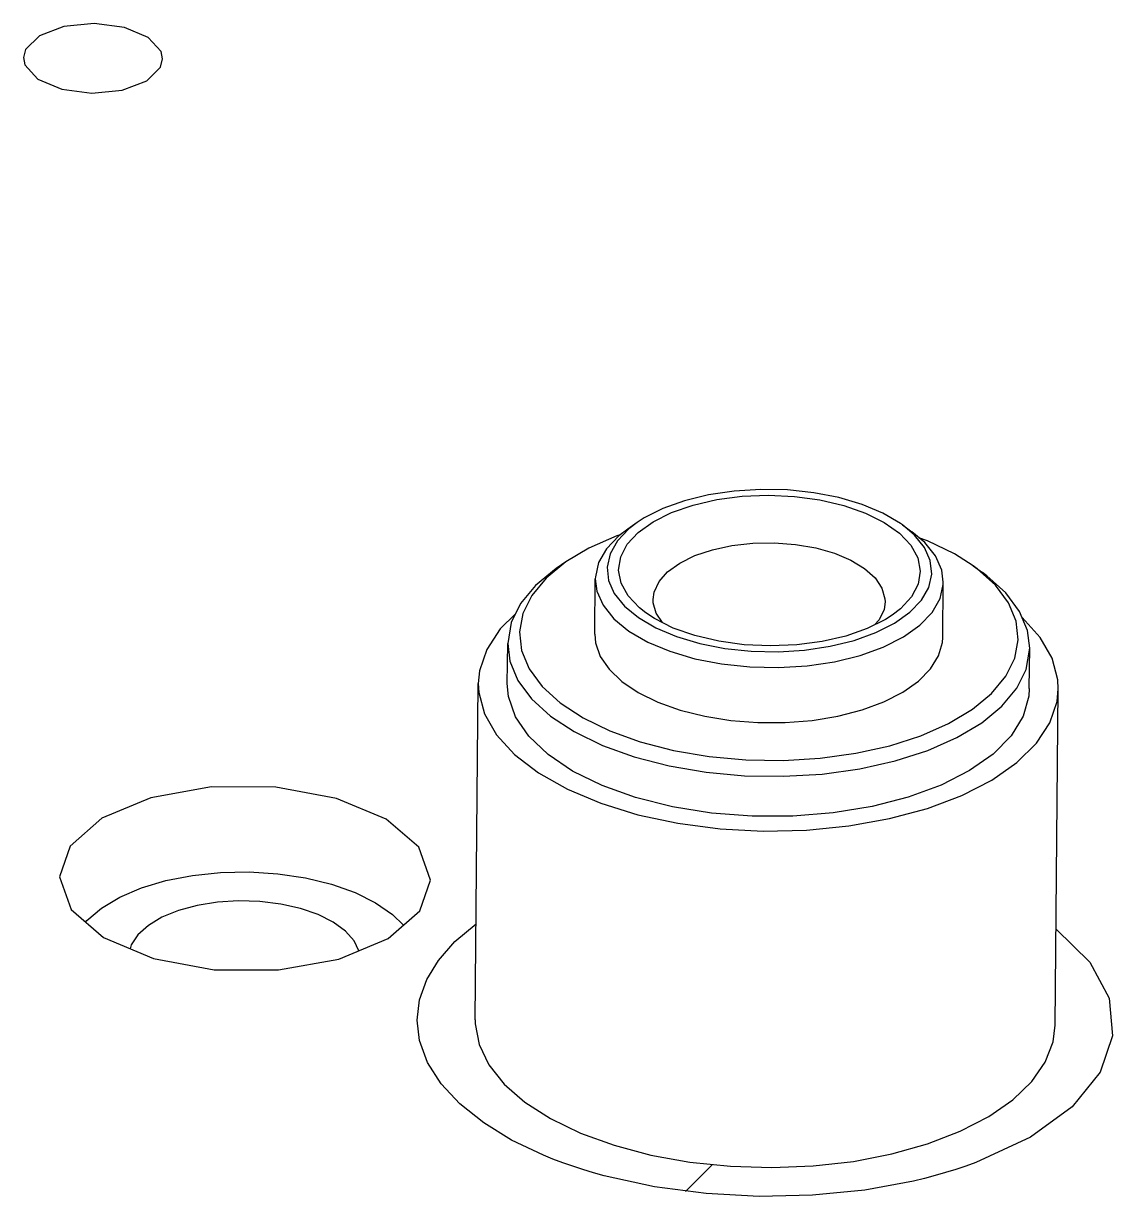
# Model space of a CAD drawing. Header units: millimetres. Extents: x 0 to 841, y 0 to 594.
# Drawn here: x 755.93 to 760.63, y 461.72 to 466.78 of the extents above; entities that cross this region are included whole.
import ezdxf

# ---------------------------------------------------------------- set-up
doc = ezdxf.new("R2010")
doc.units = ezdxf.units.MM
doc.header["$LTSCALE"] = 46.255
doc.layers.add('ASSEM_MEM', color=7, linetype='CONTINUOUS')

msp = doc.modelspace()

# ---------------------------------------------------------------- linework, layer by layer
at = {"layer": 'ASSEM_MEM', "color": 7, "linetype": 'CONTINUOUS'}
for p, q in [((758.6079, 464.6455), (758.578, 464.6262)), ((758.5779, 464.6262), (758.5368, 464.5977)), ((758.578, 464.6262), (758.5419, 464.5985)), ((759.7208, 464.6156), (759.7614, 464.5863)), ((759.7726, 464.5719), (759.7208, 464.6155)), ((759.8168, 464.5395), (759.7614, 464.5863)), ((759.8297, 464.5469), (759.7919, 464.5605)), ((758.2701, 464.4559), (758.229, 464.4274)), ((760.0253, 464.4396), (760.0659, 464.4103)), ((758.3949, 464.1443), (758.3971, 464.3824)), ((759.8948, 464.1303), (759.897, 464.3685)), ((759.6762, 464.226), (759.6485, 464.2082)), ((760.2694, 464.0836), (760.2596, 464.1604)), ((758.0179, 463.9312), (758.0195, 464.1044)), ((760.2678, 463.9104), (760.2694, 464.0836)), ((757.8795, 462.4819), (757.8929, 463.9324)), ((760.3793, 462.4588), (760.3928, 463.9092)), ((757.3617, 463.031), (757.4503, 462.9871)), ((757.2922, 462.7438), (757.5037, 462.8325)), ((758.7856, 461.7426), (758.9019, 461.8589))]:
    msp.add_line(p, q, dxfattribs=at)
for points in [[(756.5324, 466.6241), (756.526, 466.6557), (756.4702, 466.7168), (756.3673, 466.76), (756.2377, 466.7769), (756.107, 466.7641), (756.0012, 466.7242)], [(756.0012, 466.7242), (755.9412, 466.6649), (755.9325, 466.6298)], [(755.9325, 466.6298), (755.9389, 466.5982), (755.9947, 466.5371), (756.0976, 466.4939), (756.2272, 466.477), (756.3579, 466.4898), (756.4637, 466.5298)], [(756.4637, 466.5298), (756.5237, 466.589), (756.5324, 466.6241)], [(759.7208, 464.6155), (759.7122, 464.6216), (759.6364, 464.6658), (759.5473, 464.7033), (759.4473, 464.733), (759.3391, 464.7541), (759.2257, 464.7661), (759.1101, 464.7686), (758.9956, 464.7615), (758.8852, 464.7451), (758.7819, 464.7198), (758.6887, 464.6863), (758.6079, 464.6455)], [(758.6465, 464.6293), (758.726, 464.6691), (758.8183, 464.7013), (758.9206, 464.7249), (759.0298, 464.7392), (759.1426, 464.7438), (759.2556, 464.7385), (759.3652, 464.7235), (759.4683, 464.6992), (759.5616, 464.6664), (759.6423, 464.6261), (759.7079, 464.5794), (759.7566, 464.5279), (759.7867, 464.4731), (759.7974, 464.4166), (759.7884, 464.3602), (759.7599, 464.3056), (759.7128, 464.2544), (759.6762, 464.226)], [(758.5368, 464.5977), (758.4982, 464.5681), (758.4452, 464.5124), (758.4113, 464.4531), (758.3974, 464.3916), (758.3971, 464.3824)], [(758.5419, 464.5985), (758.4924, 464.5466), (758.4607, 464.4912), (758.4478, 464.4339), (758.454, 464.3761), (758.479, 464.3195), (758.5224, 464.2656), (758.5827, 464.2158), (758.6585, 464.1716)], [(758.6151, 464.2359), (758.587, 464.258), (758.5384, 464.3095), (758.5082, 464.3644), (758.4975, 464.4208), (758.5065, 464.4773), (758.5351, 464.5319), (758.5822, 464.5831), (758.6465, 464.6293)], [(758.5044, 464.5728), (758.4894, 464.568), (758.3698, 464.5152), (758.2701, 464.4559)], [(758.7609, 464.4508), (758.826, 464.4831), (758.902, 464.5087), (758.9863, 464.5268), (759.076, 464.5369), (759.1682, 464.5385), (759.2596, 464.5316), (759.3472, 464.5164), (759.4279, 464.4935), (759.499, 464.4636), (759.5581, 464.4278), (759.6032, 464.3872), (759.6327, 464.3433), (759.6457, 464.2975), (759.6462, 464.2842)], [(759.687, 464.192), (759.7531, 464.239), (759.8026, 464.2908), (759.8342, 464.3462), (759.8471, 464.4036), (759.841, 464.4614), (759.8159, 464.518), (759.7726, 464.5719)], [(759.897, 464.3685), (759.8901, 464.4211), (759.8632, 464.4818), (759.8168, 464.5395)], [(760.0253, 464.4396), (759.9455, 464.4904), (759.8297, 464.5469)], [(758.2701, 464.4559), (758.1847, 464.3857), (758.1233, 464.3118)], [(758.6463, 464.2935), (758.6509, 464.3263), (758.6718, 464.3711), (758.7089, 464.4131), (758.7609, 464.4508)], [(760.1214, 464.3553), (760.0435, 464.4261), (760.0253, 464.4396)], [(758.229, 464.4274), (758.1396, 464.3539), (758.0754, 464.2766)], [(760.2596, 464.1604), (760.2251, 464.2429), (760.1664, 464.3221), (760.0849, 464.3962), (760.0659, 464.4103)], [(758.3971, 464.3824), (758.404, 464.3297), (758.4309, 464.2691), (758.4773, 464.2113), (758.542, 464.158), (758.6232, 464.1107), (758.7187, 464.0706), (758.8258, 464.0387), (758.9417, 464.0161), (759.0633, 464.0033), (759.1871, 464.0006), (759.3098, 464.0082), (759.4281, 464.0257), (759.5387, 464.0528), (759.6386, 464.0887), (759.7252, 464.1325)], [(759.7252, 464.1325), (759.7959, 464.1828), (759.849, 464.2384), (759.8829, 464.2978), (759.8967, 464.3592), (759.897, 464.3685)], [(760.2105, 464.2007), (760.1774, 464.2796), (760.1214, 464.3553)], [(758.1233, 464.3118), (758.0849, 464.2341), (758.0701, 464.1542), (758.0793, 464.0739), (758.1123, 463.995), (758.1683, 463.9193), (758.2462, 463.8485), (758.3442, 463.7842), (758.46, 463.7277)], [(758.6868, 464.1944), (758.6598, 464.2344), (758.6469, 464.2802), (758.6463, 464.2935)], [(759.6462, 464.2842), (759.6416, 464.2514), (759.6207, 464.2066), (759.6011, 464.1844)], [(758.0537, 464.2327), (757.9875, 464.1674), (757.9293, 464.079), (757.8982, 463.9871), (757.8929, 463.9324)], [(758.0754, 464.2766), (758.0352, 464.1953), (758.0195, 464.1044)], [(758.7334, 464.1711), (758.6527, 464.2114), (758.6151, 464.2359)], [(758.46, 463.7277), (758.5912, 463.6803), (758.7347, 463.6432), (758.8873, 463.6171), (759.0458, 463.6027), (759.2064, 463.6002), (759.3657, 463.6096), (759.52, 463.6309), (759.666, 463.6635), (759.8003, 463.7066), (759.92, 463.7594), (760.0223, 463.8206), (760.1051, 463.8889), (760.1664, 463.9628), (760.2049, 464.0405), (760.2197, 464.1204), (760.2105, 464.2007)], [(759.6485, 464.2082), (759.569, 464.1684), (759.4767, 464.1361), (759.3743, 464.1125), (759.2651, 464.0982), (759.1523, 464.0936), (759.0394, 464.0989), (758.9297, 464.114), (758.8267, 464.1382), (758.7334, 464.1711)], [(759.513, 464.1176), (759.6063, 464.1512), (759.687, 464.192)], [(760.3928, 463.9092), (760.3908, 463.9479), (760.3662, 464.0407), (760.3142, 464.1308), (760.2363, 464.216)], [(758.3949, 464.1442), (758.3982, 464.107), (758.4185, 464.0489), (758.4567, 463.993), (758.5118, 463.9406), (758.5825, 463.893), (758.6671, 463.8515), (758.7634, 463.817), (758.8691, 463.7904), (758.9816, 463.7724), (759.0981, 463.7633), (759.2158, 463.7634), (759.3317, 463.7728), (759.443, 463.7911), (759.547, 463.8179), (759.6411, 463.8526), (759.7229, 463.8943)], [(758.6585, 464.1716), (758.7476, 464.1342), (758.8476, 464.1045), (758.9558, 464.0834), (759.0693, 464.0714), (759.1848, 464.0689), (759.2994, 464.0759), (759.4098, 464.0923), (759.513, 464.1176)], [(759.7229, 463.8943), (759.7906, 463.942), (759.8423, 463.9945), (759.8768, 464.0506), (759.8934, 464.1087), (759.8948, 464.1304)], [(758.0195, 464.1044), (758.0293, 464.0276), (758.0638, 463.9451), (758.1225, 463.8659), (758.204, 463.7918), (758.3065, 463.7244), (758.4278, 463.6653)], [(758.4278, 463.6653), (758.565, 463.6158), (758.7152, 463.5769), (758.875, 463.5497), (759.0408, 463.5345), (759.2089, 463.5319), (759.3756, 463.5418), (759.5371, 463.564), (759.6898, 463.5981), (759.8304, 463.6433), (759.9556, 463.6985), (760.0627, 463.7626), (760.1493, 463.8341), (760.2135, 463.9114), (760.2538, 463.9927), (760.2694, 464.0836)], [(757.8929, 463.9324), (757.8949, 463.8937), (757.9195, 463.8009), (757.9715, 463.7108), (758.0496, 463.6254), (758.1521, 463.5466), (758.2768, 463.4761), (758.4208, 463.4156), (758.5809, 463.3663), (758.7536, 463.3295), (758.935, 463.3058), (759.121, 463.2959), (759.3075, 463.3), (759.4903, 463.3179), (759.6654, 463.3493), (759.8288, 463.3935), (759.9769, 463.4494), (760.1063, 463.5159)], [(758.4262, 463.4921), (758.2993, 463.5544), (758.1933, 463.6257), (758.1106, 463.7043), (758.0534, 463.7882), (758.0229, 463.8754), (758.0179, 463.9312)], [(760.2678, 463.9104), (760.2656, 463.8779), (760.2408, 463.7907), (760.189, 463.7067), (760.1114, 463.6279), (760.01, 463.5564), (759.8872, 463.4938), (759.7461, 463.4417), (759.5901, 463.4015), (759.4231, 463.374), (759.2492, 463.36), (759.0727, 463.3598), (758.898, 463.3734), (758.7292, 463.4005), (758.5706, 463.4404), (758.4262, 463.4921)], [(760.1063, 463.5159), (760.2142, 463.5914), (760.2982, 463.6742), (760.3564, 463.7626), (760.3875, 463.8545), (760.3928, 463.9092)], [(757.6871, 463.0841), (757.6368, 463.226), (757.4961, 463.3468), (757.2819, 463.4368), (757.0202, 463.4852), (756.7423, 463.4861), (756.482, 463.4394), (756.2705, 463.3508)], [(756.2705, 463.3508), (756.1334, 463.2309), (756.0871, 463.0991)], [(756.2005, 462.9031), (756.2062, 462.9106), (756.2683, 462.9638), (756.3472, 463.011), (756.4408, 463.0509), (756.5464, 463.0826), (756.6613, 463.105), (756.7822, 463.1176), (756.9059, 463.12), (757.029, 463.1122), (757.1481, 463.0944), (757.26, 463.0671), (757.3617, 463.031)], [(756.0871, 463.0991), (756.1374, 462.9572), (756.2781, 462.8364), (756.4923, 462.7464)], [(757.5037, 462.8325), (757.6408, 462.9524), (757.6871, 463.0841)], [(757.2024, 462.9358), (757.1262, 462.9623), (757.0417, 462.9814), (756.9518, 462.9925), (756.8596, 462.9952), (756.7683, 462.9893), (756.6809, 462.9752), (756.6004, 462.9532), (756.5295, 462.9241), (756.4708, 462.889), (756.426, 462.8489), (756.3969, 462.8053), (756.3923, 462.7884)], [(757.4503, 462.9871), (757.5235, 462.9367), (757.5699, 462.8903)], [(757.3776, 462.7796), (757.3576, 462.822), (757.3201, 462.8644), (757.2678, 462.9028), (757.2024, 462.9358)], [(757.6395, 462.3938), (757.6294, 462.4801), (757.6398, 462.5689), (757.6712, 462.6562), (757.7212, 462.7385), (757.7923, 462.8196), (757.8832, 462.8965)], [(760.3833, 462.8733), (760.529, 462.7305), (760.6114, 462.5759), (760.6265, 462.4139), (760.5733, 462.2571), (760.4523, 462.1076), (760.2731, 461.977), (760.0368, 461.8667)], [(756.4923, 462.7464), (756.7541, 462.6981), (757.0319, 462.6972), (757.2922, 462.7438)], [(757.8795, 462.482), (757.8798, 462.4645), (757.8966, 462.3756), (757.9386, 462.2886), (758.0048, 462.2053), (758.0939, 462.1274), (758.2041, 462.0565), (758.3331, 461.9941), (758.4783, 461.9413), (758.6368, 461.8993), (758.8053, 461.8689), (758.9804, 461.8507), (759.1585, 461.8452), (759.3361, 461.8524), (759.5094, 461.8722), (759.675, 461.9041), (759.8295, 461.9476), (759.9697, 462.0017), (760.0929, 462.0654)], [(760.0929, 462.0654), (760.1964, 462.1373), (760.2782, 462.216), (760.3366, 462.2999), (760.3704, 462.3872), (760.3793, 462.4587)], [(758.1738, 461.8988), (758.0365, 461.9642), (757.9163, 462.0376), (757.8128, 462.1201), (757.7331, 462.206), (757.6742, 462.2987), (757.6395, 462.3938)], [(758.4351, 461.8102), (758.3891, 461.8231), (758.344, 461.8367), (758.2999, 461.8511), (758.2568, 461.8663), (758.2148, 461.8822), (758.1738, 461.8988)], [(760.0368, 461.8667), (759.9946, 461.8516), (759.9513, 461.8371), (759.907, 461.8235), (759.8618, 461.8106), (759.8156, 461.7986), (759.7687, 461.7873)], [(759.7687, 461.7873), (759.5586, 461.7486), (759.3336, 461.7258), (759.1039, 461.7205), (758.8748, 461.7329), (758.6516, 461.7626), (758.4351, 461.8102)]]:
    msp.add_lwpolyline(points, dxfattribs=at)

doc.saveas('drawing.dxf')
